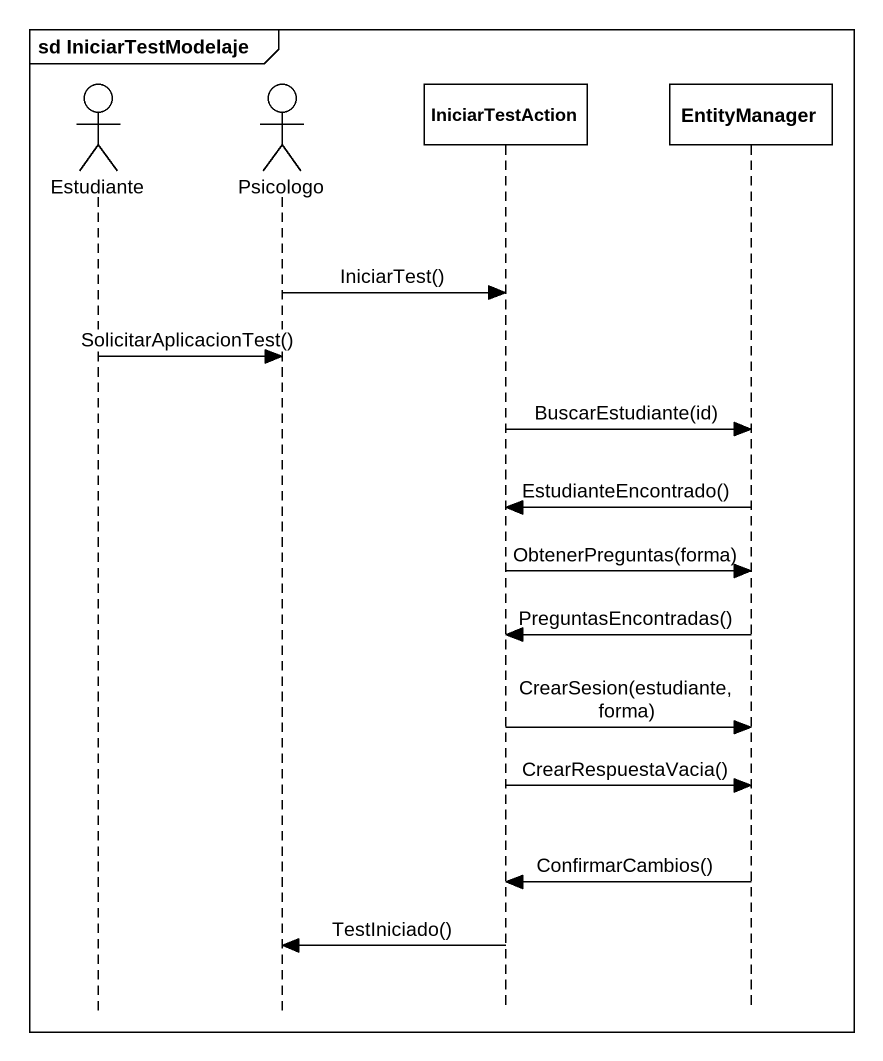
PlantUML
@startuml
mainframe sd IniciarTestModelaje
hide footbox
actor Estudiante
actor Psicologo
participant IniciarTestAction
participant EntityManager

Psicologo -> IniciarTestAction : IniciarTest()
Estudiante -> Psicologo : SolicitarAplicacionTest()
IniciarTestAction -> EntityManager : BuscarEstudiante(id)
EntityManager -> IniciarTestAction : EstudianteEncontrado()
IniciarTestAction -> EntityManager : ObtenerPreguntas(forma)
EntityManager -> IniciarTestAction : PreguntasEncontradas()
IniciarTestAction -> EntityManager : CrearSesion(estudiante, forma)
IniciarTestAction -> EntityManager : CrearRespuestaVacia()
EntityManager -> IniciarTestAction : ConfirmarCambios()
IniciarTestAction -> Psicologo : TestIniciado()
@enduml
